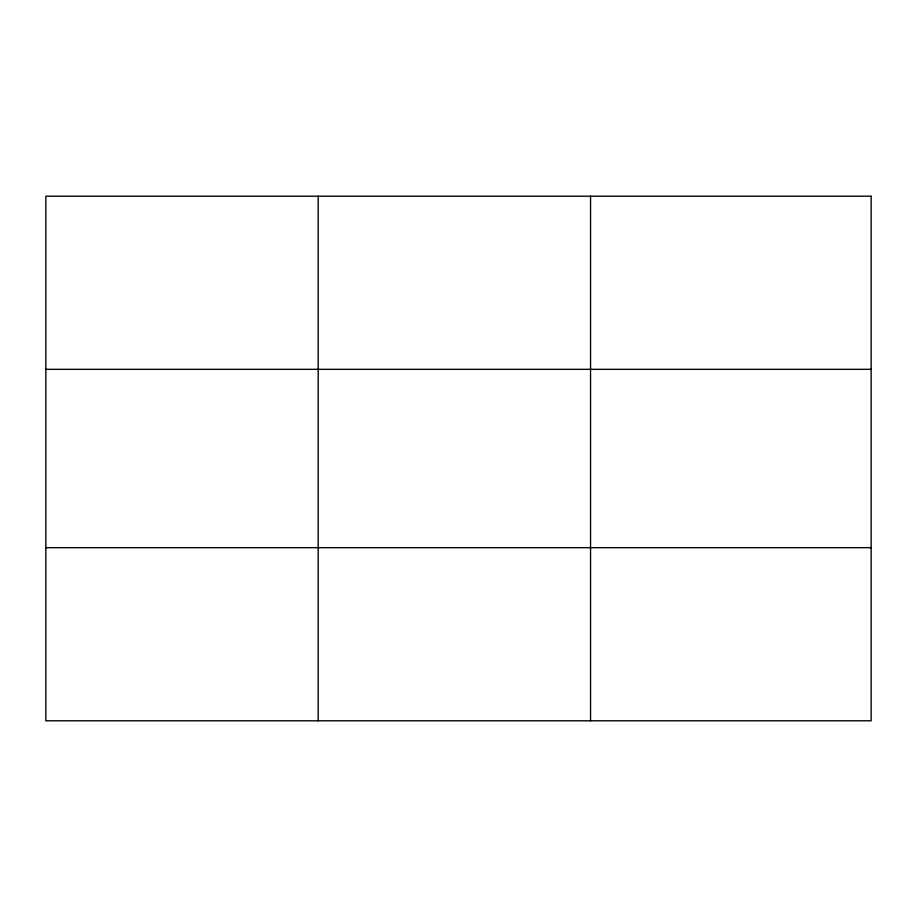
<?xml version="1.0" encoding="UTF-8"?>
<svg xmlns="http://www.w3.org/2000/svg" width="917" height="917" viewBox="0 0 917 917"><rect width="100%" height="100%" fill="white"/><g stroke="black" fill="none" stroke-linecap="round" stroke-linejoin="round"><path stroke-width="1.38" d="M318.199 196.204L318.199 720.796M590.548 196.204L590.548 720.796M45.85 369.322L871.15 369.322M45.85 547.678L871.15 547.678M871.15 196.204L871.15 720.796L45.85 720.796L45.85 196.204L871.15 196.204"/></g></svg>
